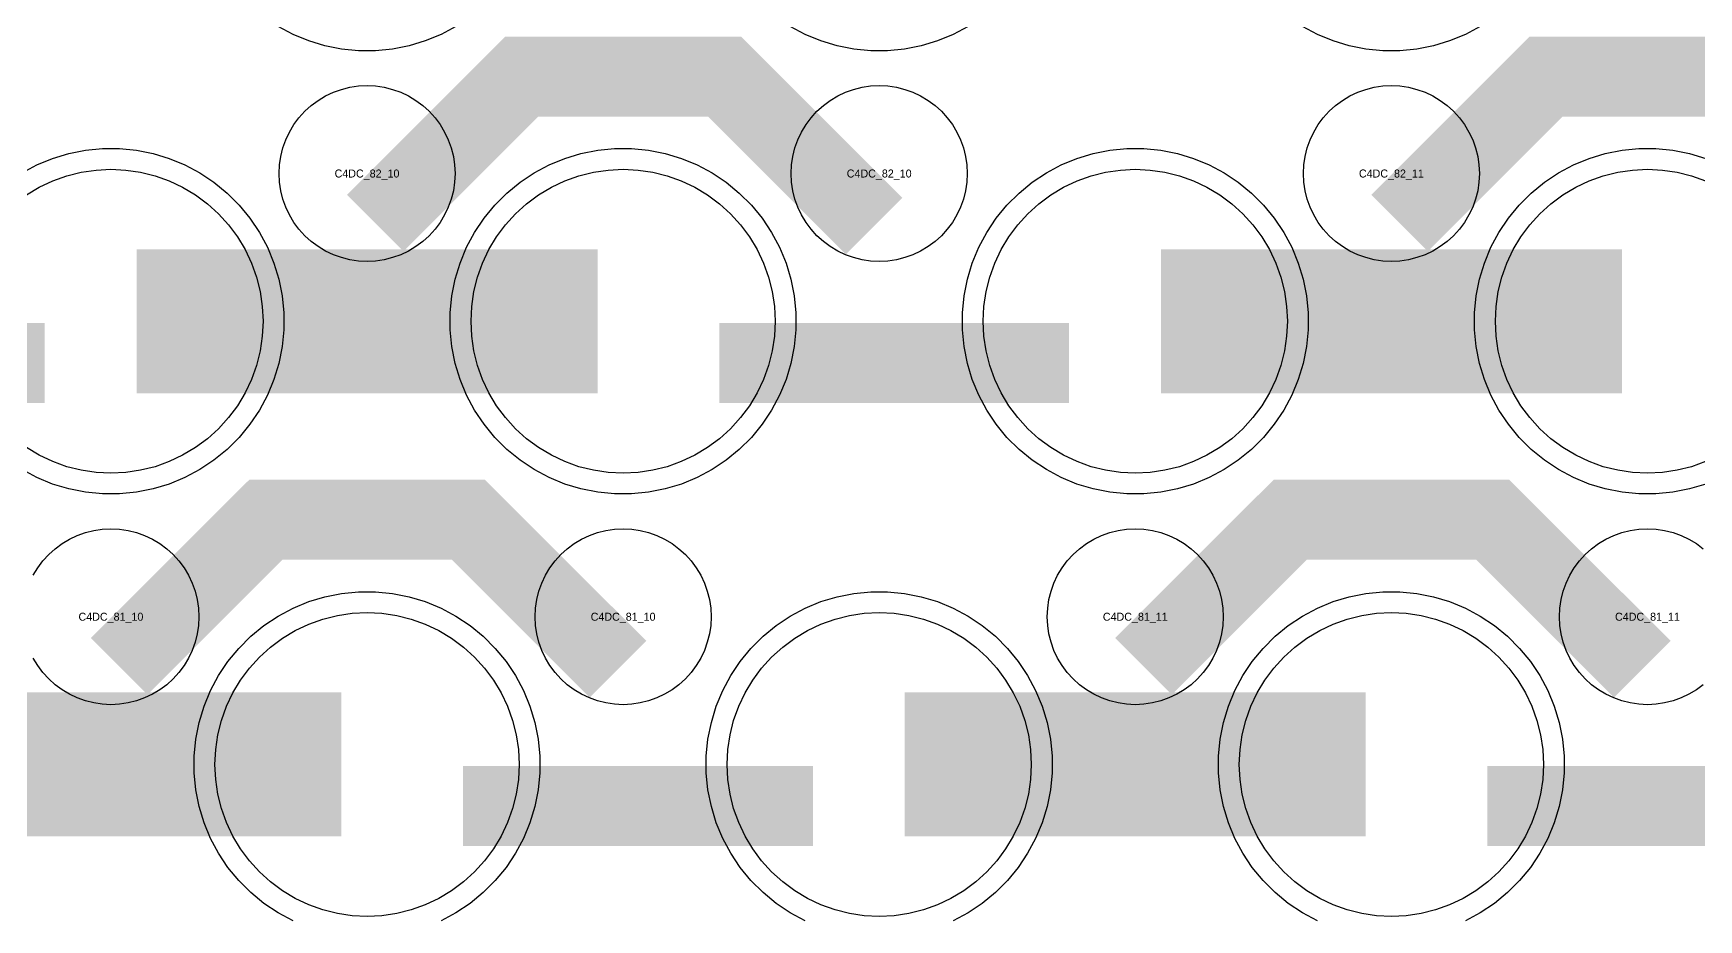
# Model space of a CAD drawing. Extents: x -11880 to 11880, y -14992 to 14992.
# Drawn here: x -8824 to -8304, y -3664 to -3387 of the extents above; entities that cross this region are included whole.
import ezdxf
from ezdxf.enums import TextEntityAlignment as Align

# ---------------------------------------------------------------- set-up
doc = ezdxf.new("R2010")
doc.units = 0
doc.header["$MEASUREMENT"] = 0
for name, color, linetype in [('GDS_775_DT_237', 138, 'CONTINUOUS'), ('RDL1_FS', 34, 'CONTINUOUS'), ('RDL_BS', 160, 'CONTINUOUS')]:
    doc.layers.add(name, color=color, linetype=linetype)

msp = doc.modelspace()

# ---------------------------------------------------------------- linework, layer by layer
at = {"layer": 'RDL1_FS'}
for points in [[(-8826.395, -3437.808), (-8822.395, -3435.41), (-8818.181, -3433.418), (-8813.791, -3431.846), (-8809.268, -3430.714), (-8804.657, -3430.03), (-8800, -3429.801), (-8795.343, -3430.03), (-8790.732, -3430.714), (-8786.209, -3431.846), (-8781.819, -3433.418), (-8777.605, -3435.41), (-8773.605, -3437.808), (-8769.86, -3440.586), (-8766.406, -3443.716), (-8763.276, -3447.17), (-8760.498, -3450.915), (-8758.1, -3454.915), (-8756.108, -3459.129), (-8754.536, -3463.519), (-8753.404, -3468.042), (-8752.72, -3472.653), (-8752.491, -3477.31), (-8752.72, -3481.967), (-8753.404, -3486.578), (-8754.536, -3491.101), (-8756.108, -3495.491), (-8758.1, -3499.705), (-8760.498, -3503.705), (-8763.276, -3507.45), (-8766.406, -3510.904), (-8769.86, -3514.034), (-8773.605, -3516.812), (-8777.605, -3519.21), (-8781.819, -3521.202), (-8786.209, -3522.774), (-8790.732, -3523.906), (-8795.343, -3524.59), (-8800, -3524.819), (-8804.657, -3524.59), (-8809.268, -3523.906), (-8813.791, -3522.774), (-8818.181, -3521.202), (-8822.395, -3519.21), (-8826.395, -3516.812)], [(-8301.819, -3521.202), (-8306.209, -3522.774), (-8310.732, -3523.906), (-8315.343, -3524.59), (-8320, -3524.819), (-8324.657, -3524.59), (-8329.268, -3523.906), (-8333.791, -3522.774), (-8338.181, -3521.202), (-8342.395, -3519.21), (-8346.395, -3516.812), (-8350.14, -3514.034), (-8353.594, -3510.904), (-8356.724, -3507.45), (-8359.502, -3503.705), (-8361.9, -3499.705), (-8363.892, -3495.491), (-8365.464, -3491.101), (-8366.596, -3486.578), (-8367.28, -3481.967), (-8367.509, -3477.31), (-8367.28, -3472.653), (-8366.596, -3468.042), (-8365.464, -3463.519), (-8363.892, -3459.129), (-8361.9, -3454.915), (-8359.502, -3450.915), (-8356.724, -3447.17), (-8353.594, -3443.716), (-8350.14, -3440.586), (-8346.395, -3437.808), (-8342.395, -3435.41), (-8338.181, -3433.418), (-8333.791, -3431.846), (-8329.268, -3430.714), (-8324.657, -3430.03), (-8320, -3429.801), (-8315.343, -3430.03), (-8310.732, -3430.714), (-8306.209, -3431.846), (-8301.819, -3433.418)]]:
    msp.add_lwpolyline(points, dxfattribs=at)
for points in [[(-8640, -3524.819), (-8644.657, -3524.59), (-8649.268, -3523.906), (-8653.791, -3522.774), (-8658.181, -3521.202), (-8662.395, -3519.21), (-8666.395, -3516.812), (-8670.14, -3514.034), (-8673.594, -3510.904), (-8676.724, -3507.45), (-8679.502, -3503.705), (-8681.9, -3499.705), (-8683.892, -3495.491), (-8685.464, -3491.101), (-8686.596, -3486.578), (-8687.28, -3481.967), (-8687.509, -3477.31), (-8687.28, -3472.653), (-8686.596, -3468.042), (-8685.464, -3463.519), (-8683.892, -3459.129), (-8681.9, -3454.915), (-8679.502, -3450.915), (-8676.724, -3447.17), (-8673.594, -3443.716), (-8670.14, -3440.586), (-8666.395, -3437.808), (-8662.395, -3435.41), (-8658.181, -3433.418), (-8653.791, -3431.846), (-8649.268, -3430.714), (-8644.657, -3430.03), (-8640, -3429.801), (-8635.343, -3430.03), (-8630.732, -3430.714), (-8626.209, -3431.846), (-8621.819, -3433.418), (-8617.605, -3435.41), (-8613.605, -3437.808), (-8609.86, -3440.586), (-8606.406, -3443.716), (-8603.276, -3447.17), (-8600.498, -3450.915), (-8598.1, -3454.915), (-8596.108, -3459.129), (-8594.536, -3463.519), (-8593.404, -3468.042), (-8592.72, -3472.653), (-8592.491, -3477.31), (-8592.72, -3481.967), (-8593.404, -3486.578), (-8594.536, -3491.101), (-8596.108, -3495.491), (-8598.1, -3499.705), (-8600.498, -3503.705), (-8603.276, -3507.45), (-8606.406, -3510.904), (-8609.86, -3514.034), (-8613.605, -3516.812), (-8617.605, -3519.21), (-8621.819, -3521.202), (-8626.209, -3522.774), (-8630.732, -3523.906), (-8635.343, -3524.59)], [(-8480, -3524.819), (-8484.657, -3524.59), (-8489.268, -3523.906), (-8493.791, -3522.774), (-8498.181, -3521.202), (-8502.395, -3519.21), (-8506.395, -3516.812), (-8510.14, -3514.034), (-8513.594, -3510.904), (-8516.724, -3507.45), (-8519.502, -3503.705), (-8521.9, -3499.705), (-8523.892, -3495.491), (-8525.464, -3491.101), (-8526.596, -3486.578), (-8527.28, -3481.967), (-8527.509, -3477.31), (-8527.28, -3472.653), (-8526.596, -3468.042), (-8525.464, -3463.519), (-8523.892, -3459.129), (-8521.9, -3454.915), (-8519.502, -3450.915), (-8516.724, -3447.17), (-8513.594, -3443.716), (-8510.14, -3440.586), (-8506.395, -3437.808), (-8502.395, -3435.41), (-8498.181, -3433.418), (-8493.791, -3431.846), (-8489.268, -3430.714), (-8484.657, -3430.03), (-8480, -3429.801), (-8475.343, -3430.03), (-8470.732, -3430.714), (-8466.209, -3431.846), (-8461.819, -3433.418), (-8457.605, -3435.41), (-8453.605, -3437.808), (-8449.86, -3440.586), (-8446.406, -3443.716), (-8443.276, -3447.17), (-8440.498, -3450.915), (-8438.1, -3454.915), (-8436.108, -3459.129), (-8434.536, -3463.519), (-8433.404, -3468.042), (-8432.72, -3472.653), (-8432.491, -3477.31), (-8432.72, -3481.967), (-8433.404, -3486.578), (-8434.536, -3491.101), (-8436.108, -3495.491), (-8438.1, -3499.705), (-8440.498, -3503.705), (-8443.276, -3507.45), (-8446.406, -3510.904), (-8449.86, -3514.034), (-8453.605, -3516.812), (-8457.605, -3519.21), (-8461.819, -3521.202), (-8466.209, -3522.774), (-8470.732, -3523.906), (-8475.343, -3524.59)], [(-8720, -3663.384), (-8724.657, -3663.155), (-8729.268, -3662.471), (-8733.791, -3661.339), (-8738.181, -3659.767), (-8742.395, -3657.775), (-8746.395, -3655.377), (-8750.14, -3652.599), (-8753.594, -3649.469), (-8756.724, -3646.015), (-8759.502, -3642.27), (-8761.9, -3638.27), (-8763.892, -3634.056), (-8765.464, -3629.666), (-8766.596, -3625.143), (-8767.28, -3620.532), (-8767.509, -3615.875), (-8767.28, -3611.218), (-8766.596, -3606.607), (-8765.464, -3602.084), (-8763.892, -3597.694), (-8761.9, -3593.48), (-8759.502, -3589.48), (-8756.724, -3585.735), (-8753.594, -3582.281), (-8750.14, -3579.151), (-8746.395, -3576.373), (-8742.395, -3573.975), (-8738.181, -3571.983), (-8733.791, -3570.411), (-8729.268, -3569.279), (-8724.657, -3568.595), (-8720, -3568.366), (-8715.343, -3568.595), (-8710.732, -3569.279), (-8706.209, -3570.411), (-8701.819, -3571.983), (-8697.605, -3573.975), (-8693.605, -3576.373), (-8689.86, -3579.151), (-8686.406, -3582.281), (-8683.276, -3585.735), (-8680.498, -3589.48), (-8678.1, -3593.48), (-8676.108, -3597.694), (-8674.536, -3602.084), (-8673.404, -3606.607), (-8672.72, -3611.218), (-8672.491, -3615.875), (-8672.72, -3620.532), (-8673.404, -3625.143), (-8674.536, -3629.666), (-8676.108, -3634.056), (-8678.1, -3638.27), (-8680.498, -3642.27), (-8683.276, -3646.015), (-8686.406, -3649.469), (-8689.86, -3652.599), (-8693.605, -3655.377), (-8697.605, -3657.775), (-8701.819, -3659.767), (-8706.209, -3661.339), (-8710.732, -3662.471), (-8715.343, -3663.155)], [(-8560, -3663.384), (-8564.657, -3663.155), (-8569.268, -3662.471), (-8573.791, -3661.339), (-8578.181, -3659.767), (-8582.395, -3657.775), (-8586.395, -3655.377), (-8590.14, -3652.599), (-8593.594, -3649.469), (-8596.724, -3646.015), (-8599.502, -3642.27), (-8601.9, -3638.27), (-8603.892, -3634.056), (-8605.464, -3629.666), (-8606.596, -3625.143), (-8607.28, -3620.532), (-8607.509, -3615.875), (-8607.28, -3611.218), (-8606.596, -3606.607), (-8605.464, -3602.084), (-8603.892, -3597.694), (-8601.9, -3593.48), (-8599.502, -3589.48), (-8596.724, -3585.735), (-8593.594, -3582.281), (-8590.14, -3579.151), (-8586.395, -3576.373), (-8582.395, -3573.975), (-8578.181, -3571.983), (-8573.791, -3570.411), (-8569.268, -3569.279), (-8564.657, -3568.595), (-8560, -3568.366), (-8555.343, -3568.595), (-8550.732, -3569.279), (-8546.209, -3570.411), (-8541.819, -3571.983), (-8537.605, -3573.975), (-8533.605, -3576.373), (-8529.86, -3579.151), (-8526.406, -3582.281), (-8523.276, -3585.735), (-8520.498, -3589.48), (-8518.1, -3593.48), (-8516.108, -3597.694), (-8514.536, -3602.084), (-8513.404, -3606.607), (-8512.72, -3611.218), (-8512.491, -3615.875), (-8512.72, -3620.532), (-8513.404, -3625.143), (-8514.536, -3629.666), (-8516.108, -3634.056), (-8518.1, -3638.27), (-8520.498, -3642.27), (-8523.276, -3646.015), (-8526.406, -3649.469), (-8529.86, -3652.599), (-8533.605, -3655.377), (-8537.605, -3657.775), (-8541.819, -3659.767), (-8546.209, -3661.339), (-8550.732, -3662.471), (-8555.343, -3663.155)], [(-8400, -3663.384), (-8404.657, -3663.155), (-8409.268, -3662.471), (-8413.791, -3661.339), (-8418.181, -3659.767), (-8422.395, -3657.775), (-8426.395, -3655.377), (-8430.14, -3652.599), (-8433.594, -3649.469), (-8436.724, -3646.015), (-8439.502, -3642.27), (-8441.9, -3638.27), (-8443.892, -3634.056), (-8445.464, -3629.666), (-8446.596, -3625.143), (-8447.28, -3620.532), (-8447.509, -3615.875), (-8447.28, -3611.218), (-8446.596, -3606.607), (-8445.464, -3602.084), (-8443.892, -3597.694), (-8441.9, -3593.48), (-8439.502, -3589.48), (-8436.724, -3585.735), (-8433.594, -3582.281), (-8430.14, -3579.151), (-8426.395, -3576.373), (-8422.395, -3573.975), (-8418.181, -3571.983), (-8413.791, -3570.411), (-8409.268, -3569.279), (-8404.657, -3568.595), (-8400, -3568.366), (-8395.343, -3568.595), (-8390.732, -3569.279), (-8386.209, -3570.411), (-8381.819, -3571.983), (-8377.605, -3573.975), (-8373.605, -3576.373), (-8369.86, -3579.151), (-8366.406, -3582.281), (-8363.276, -3585.735), (-8360.498, -3589.48), (-8358.1, -3593.48), (-8356.108, -3597.694), (-8354.536, -3602.084), (-8353.404, -3606.607), (-8352.72, -3611.218), (-8352.491, -3615.875), (-8352.72, -3620.532), (-8353.404, -3625.143), (-8354.536, -3629.666), (-8356.108, -3634.056), (-8358.1, -3638.27), (-8360.498, -3642.27), (-8363.276, -3646.015), (-8366.406, -3649.469), (-8369.86, -3652.599), (-8373.605, -3655.377), (-8377.605, -3657.775), (-8381.819, -3659.767), (-8386.209, -3661.339), (-8390.732, -3662.471), (-8395.343, -3663.155)]]:
    msp.add_lwpolyline(points, close=True, dxfattribs=at)
for points in [[(-8791.998, -3477.31, 45, 45, 0), (-8719.998, -3477.31, 45, 45, 0)], [(-8719.998, -3477.31, 45, 45, 0), (-8647.998, -3477.31, 45, 45, 0)], [(-8471.998, -3477.31, 45, 45, 0), (-8399.998, -3477.31, 45, 45, 0)], [(-8399.998, -3477.31, 45, 45, 0), (-8327.998, -3477.31, 45, 45, 0)], [(-8871.998, -3615.875, 45, 45, 0), (-8799.998, -3615.875, 45, 45, 0)], [(-8799.998, -3615.875, 45, 45, 0), (-8727.998, -3615.875, 45, 45, 0)], [(-8551.998, -3615.875, 45, 45, 0), (-8479.998, -3615.875, 45, 45, 0)], [(-8479.998, -3615.875, 45, 45, 0), (-8407.998, -3615.875, 45, 45, 0)]]:
    msp.add_lwpolyline(points, format="xyseb", dxfattribs=at)
at = {"layer": 'RDL_BS'}
for points in [[(-8692.223, -3385.128), (-8696.885, -3387.62), (-8701.795, -3389.651), (-8706.835, -3391.182), (-8712.062, -3392.228), (-8717.356, -3392.745), (-8722.644, -3392.745), (-8727.938, -3392.228), (-8733.165, -3391.182), (-8738.205, -3389.651), (-8743.115, -3387.62), (-8747.777, -3385.128)], [(-8532.223, -3385.128), (-8536.885, -3387.62), (-8541.795, -3389.651), (-8546.835, -3391.182), (-8552.062, -3392.228), (-8557.356, -3392.745), (-8562.644, -3392.745), (-8567.938, -3392.228), (-8573.165, -3391.182), (-8578.205, -3389.651), (-8583.115, -3387.62), (-8587.777, -3385.128)], [(-8372.223, -3385.128), (-8376.885, -3387.62), (-8381.795, -3389.651), (-8386.835, -3391.182), (-8392.062, -3392.228), (-8397.356, -3392.745), (-8402.644, -3392.745), (-8407.938, -3392.228), (-8413.165, -3391.182), (-8418.205, -3389.651), (-8423.115, -3387.62), (-8427.777, -3385.128)], [(-8827.777, -3430.927), (-8823.115, -3428.435), (-8818.205, -3426.404), (-8813.165, -3424.873), (-8807.938, -3423.827), (-8802.644, -3423.31), (-8797.356, -3423.31), (-8792.062, -3423.827), (-8786.835, -3424.873), (-8781.795, -3426.404), (-8776.885, -3428.435), (-8772.223, -3430.927), (-8767.809, -3433.874), (-8763.708, -3437.236), (-8759.926, -3441.018), (-8756.564, -3445.119), (-8753.617, -3449.533), (-8751.125, -3454.195), (-8749.094, -3459.105), (-8747.563, -3464.145), (-8746.517, -3469.372), (-8746, -3474.666), (-8746, -3479.954), (-8746.517, -3485.248), (-8747.563, -3490.475), (-8749.094, -3495.515), (-8751.125, -3500.425), (-8753.617, -3505.087), (-8756.564, -3509.501), (-8759.926, -3513.602), (-8763.708, -3517.384), (-8767.809, -3520.746), (-8772.223, -3523.693), (-8776.885, -3526.185), (-8781.795, -3528.216), (-8786.835, -3529.747), (-8792.062, -3530.793), (-8797.356, -3531.31), (-8802.644, -3531.31), (-8807.938, -3530.793), (-8813.165, -3529.747), (-8818.205, -3528.216), (-8823.115, -3526.185), (-8827.777, -3523.693)], [(-8301.795, -3528.216), (-8306.835, -3529.747), (-8312.062, -3530.793), (-8317.356, -3531.31), (-8322.644, -3531.31), (-8327.938, -3530.793), (-8333.165, -3529.747), (-8338.205, -3528.216), (-8343.115, -3526.185), (-8347.777, -3523.693), (-8352.191, -3520.746), (-8356.292, -3517.384), (-8360.074, -3513.602), (-8363.436, -3509.501), (-8366.383, -3505.087), (-8368.875, -3500.425), (-8370.906, -3495.515), (-8372.437, -3490.475), (-8373.483, -3485.248), (-8374, -3479.954), (-8374, -3474.666), (-8373.483, -3469.372), (-8372.437, -3464.145), (-8370.906, -3459.105), (-8368.875, -3454.195), (-8366.383, -3449.533), (-8363.436, -3445.119), (-8360.074, -3441.018), (-8356.292, -3437.236), (-8352.191, -3433.874), (-8347.777, -3430.927), (-8343.115, -3428.435), (-8338.205, -3426.404), (-8333.165, -3424.873), (-8327.938, -3423.827), (-8322.644, -3423.31), (-8317.356, -3423.31), (-8312.062, -3423.827), (-8306.835, -3424.873), (-8301.795, -3426.404)], [(-8824.25, -3556.731), (-8822.857, -3554.407), (-8821.254, -3552.244), (-8819.442, -3550.245), (-8817.443, -3548.433), (-8815.28, -3546.83), (-8812.956, -3545.437), (-8810.519, -3544.285), (-8807.984, -3543.378), (-8805.365, -3542.721), (-8802.693, -3542.325), (-8800, -3542.193), (-8797.307, -3542.325), (-8794.635, -3542.721), (-8792.016, -3543.378), (-8789.481, -3544.285), (-8787.044, -3545.437), (-8784.72, -3546.83), (-8782.557, -3548.433), (-8780.558, -3550.245), (-8778.746, -3552.244), (-8777.143, -3554.407), (-8775.75, -3556.731), (-8774.598, -3559.168), (-8773.691, -3561.703), (-8773.034, -3564.322), (-8772.638, -3566.994), (-8772.506, -3569.687), (-8772.638, -3572.38), (-8773.034, -3575.052), (-8773.691, -3577.671), (-8774.598, -3580.206), (-8775.75, -3582.643), (-8777.143, -3584.967), (-8778.746, -3587.13), (-8780.558, -3589.129), (-8782.557, -3590.941), (-8784.72, -3592.544), (-8787.044, -3593.937), (-8789.481, -3595.089), (-8792.016, -3595.996), (-8794.635, -3596.653), (-8797.307, -3597.049), (-8800, -3597.181), (-8802.693, -3597.049), (-8805.365, -3596.653), (-8807.984, -3595.996), (-8810.519, -3595.089), (-8812.956, -3593.937), (-8815.28, -3592.544), (-8817.443, -3590.941), (-8819.442, -3589.129), (-8821.254, -3587.13), (-8822.857, -3584.967), (-8824.25, -3582.643)], [(-8302.557, -3590.941), (-8304.72, -3592.544), (-8307.044, -3593.937), (-8309.481, -3595.089), (-8312.016, -3595.996), (-8314.635, -3596.653), (-8317.307, -3597.049), (-8320, -3597.181), (-8322.693, -3597.049), (-8325.365, -3596.653), (-8327.984, -3595.996), (-8330.519, -3595.089), (-8332.956, -3593.937), (-8335.28, -3592.544), (-8337.443, -3590.941), (-8339.442, -3589.129), (-8341.254, -3587.13), (-8342.857, -3584.967), (-8344.25, -3582.643), (-8345.402, -3580.206), (-8346.309, -3577.671), (-8346.966, -3575.052), (-8347.362, -3572.38), (-8347.494, -3569.687), (-8347.362, -3566.994), (-8346.966, -3564.322), (-8346.309, -3561.703), (-8345.402, -3559.168), (-8344.25, -3556.731), (-8342.857, -3554.407), (-8341.254, -3552.244), (-8339.442, -3550.245), (-8337.443, -3548.433), (-8335.28, -3546.83), (-8332.956, -3545.437), (-8330.519, -3544.285), (-8327.984, -3543.378), (-8325.365, -3542.721), (-8322.693, -3542.325), (-8320, -3542.193), (-8317.307, -3542.325), (-8314.635, -3542.721), (-8312.016, -3543.378), (-8309.481, -3544.285), (-8307.044, -3545.437), (-8304.72, -3546.83), (-8302.557, -3548.433)], [(-8743.115, -3664.75), (-8747.777, -3662.258), (-8752.191, -3659.311), (-8756.292, -3655.949), (-8760.074, -3652.167), (-8763.436, -3648.066), (-8766.383, -3643.652), (-8768.875, -3638.99), (-8770.906, -3634.08), (-8772.437, -3629.04), (-8773.483, -3623.813), (-8774, -3618.519), (-8774, -3613.231), (-8773.483, -3607.937), (-8772.437, -3602.71), (-8770.906, -3597.67), (-8768.875, -3592.76), (-8766.383, -3588.098), (-8763.436, -3583.684), (-8760.074, -3579.583), (-8756.292, -3575.801), (-8752.191, -3572.439), (-8747.777, -3569.492), (-8743.115, -3567), (-8738.205, -3564.969), (-8733.165, -3563.438), (-8727.938, -3562.392), (-8722.644, -3561.875), (-8717.356, -3561.875), (-8712.062, -3562.392), (-8706.835, -3563.438), (-8701.795, -3564.969), (-8696.885, -3567), (-8692.223, -3569.492), (-8687.809, -3572.439), (-8683.708, -3575.801), (-8679.926, -3579.583), (-8676.564, -3583.684), (-8673.617, -3588.098), (-8671.125, -3592.76), (-8669.094, -3597.67), (-8667.563, -3602.71), (-8666.517, -3607.937), (-8666, -3613.231), (-8666, -3618.519), (-8666.517, -3623.813), (-8667.563, -3629.04), (-8669.094, -3634.08), (-8671.125, -3638.99), (-8673.617, -3643.652), (-8676.564, -3648.066), (-8679.926, -3652.167), (-8683.708, -3655.949), (-8687.809, -3659.311), (-8692.223, -3662.258), (-8696.885, -3664.75)], [(-8583.115, -3664.75), (-8587.777, -3662.258), (-8592.191, -3659.311), (-8596.292, -3655.949), (-8600.074, -3652.167), (-8603.436, -3648.066), (-8606.383, -3643.652), (-8608.875, -3638.99), (-8610.906, -3634.08), (-8612.437, -3629.04), (-8613.483, -3623.813), (-8614, -3618.519), (-8614, -3613.231), (-8613.483, -3607.937), (-8612.437, -3602.71), (-8610.906, -3597.67), (-8608.875, -3592.76), (-8606.383, -3588.098), (-8603.436, -3583.684), (-8600.074, -3579.583), (-8596.292, -3575.801), (-8592.191, -3572.439), (-8587.777, -3569.492), (-8583.115, -3567), (-8578.205, -3564.969), (-8573.165, -3563.438), (-8567.938, -3562.392), (-8562.644, -3561.875), (-8557.356, -3561.875), (-8552.062, -3562.392), (-8546.835, -3563.438), (-8541.795, -3564.969), (-8536.885, -3567), (-8532.223, -3569.492), (-8527.809, -3572.439), (-8523.708, -3575.801), (-8519.926, -3579.583), (-8516.564, -3583.684), (-8513.617, -3588.098), (-8511.125, -3592.76), (-8509.094, -3597.67), (-8507.563, -3602.71), (-8506.517, -3607.937), (-8506, -3613.231), (-8506, -3618.519), (-8506.517, -3623.813), (-8507.563, -3629.04), (-8509.094, -3634.08), (-8511.125, -3638.99), (-8513.617, -3643.652), (-8516.564, -3648.066), (-8519.926, -3652.167), (-8523.708, -3655.949), (-8527.809, -3659.311), (-8532.223, -3662.258), (-8536.885, -3664.75)], [(-8423.115, -3664.75), (-8427.777, -3662.258), (-8432.191, -3659.311), (-8436.292, -3655.949), (-8440.074, -3652.167), (-8443.436, -3648.066), (-8446.383, -3643.652), (-8448.875, -3638.99), (-8450.906, -3634.08), (-8452.437, -3629.04), (-8453.483, -3623.813), (-8454, -3618.519), (-8454, -3613.231), (-8453.483, -3607.937), (-8452.437, -3602.71), (-8450.906, -3597.67), (-8448.875, -3592.76), (-8446.383, -3588.098), (-8443.436, -3583.684), (-8440.074, -3579.583), (-8436.292, -3575.801), (-8432.191, -3572.439), (-8427.777, -3569.492), (-8423.115, -3567), (-8418.205, -3564.969), (-8413.165, -3563.438), (-8407.938, -3562.392), (-8402.644, -3561.875), (-8397.356, -3561.875), (-8392.062, -3562.392), (-8386.835, -3563.438), (-8381.795, -3564.969), (-8376.885, -3567), (-8372.223, -3569.492), (-8367.809, -3572.439), (-8363.708, -3575.801), (-8359.926, -3579.583), (-8356.564, -3583.684), (-8353.617, -3588.098), (-8351.125, -3592.76), (-8349.094, -3597.67), (-8347.563, -3602.71), (-8346.517, -3607.937), (-8346, -3613.231), (-8346, -3618.519), (-8346.517, -3623.813), (-8347.563, -3629.04), (-8349.094, -3634.08), (-8351.125, -3638.99), (-8353.617, -3643.652), (-8356.564, -3648.066), (-8359.926, -3652.167), (-8363.708, -3655.949), (-8367.809, -3659.311), (-8372.223, -3662.258), (-8376.885, -3664.75)]]:
    msp.add_lwpolyline(points, dxfattribs=at)
for points in [[(-8717.438, -3446.624, 25, 25, 0), (-8671.623, -3400.809, 25, 25, 0), (-8638.07, -3400.809, 25, 25, 0)], [(-8561.599, -3447.523, 25, 25, 0), (-8608.313, -3400.809, 25, 25, 0), (-8638.071, -3400.809, 25, 25, 0)], [(-8397.438, -3446.624, 25, 25, 0), (-8351.623, -3400.809, 25, 25, 0), (-8318.07, -3400.809, 25, 25, 0)], [(-8241.599, -3447.523, 25, 25, 0), (-8288.313, -3400.809, 25, 25, 0), (-8318.071, -3400.809, 25, 25, 0)], [(-8929.984, -3490.323, 25, 25, 0), (-8820.719, -3490.323, 25, 25, 0)], [(-8609.984, -3490.323, 25, 25, 0), (-8500.719, -3490.323, 25, 25, 0)], [(-8797.438, -3585.189, 25, 25, 0), (-8751.623, -3539.374, 25, 25, 0), (-8718.07, -3539.374, 25, 25, 0)], [(-8641.599, -3586.088, 25, 25, 0), (-8688.313, -3539.374, 25, 25, 0), (-8718.071, -3539.374, 25, 25, 0)], [(-8477.438, -3585.189, 25, 25, 0), (-8431.623, -3539.374, 25, 25, 0), (-8398.07, -3539.374, 25, 25, 0)], [(-8321.599, -3586.088, 25, 25, 0), (-8368.313, -3539.374, 25, 25, 0), (-8398.071, -3539.374, 25, 25, 0)], [(-8689.984, -3628.888, 25, 25, 0), (-8580.719, -3628.888, 25, 25, 0)], [(-8369.984, -3628.888, 25, 25, 0), (-8260.719, -3628.888, 25, 25, 0)]]:
    msp.add_lwpolyline(points, format="xyseb", dxfattribs=at)
for points in [[(-8720, -3458.616), (-8722.693, -3458.484), (-8725.365, -3458.088), (-8727.984, -3457.431), (-8730.519, -3456.524), (-8732.956, -3455.372), (-8735.28, -3453.979), (-8737.443, -3452.376), (-8739.442, -3450.564), (-8741.254, -3448.565), (-8742.857, -3446.402), (-8744.25, -3444.078), (-8745.402, -3441.641), (-8746.309, -3439.106), (-8746.966, -3436.487), (-8747.362, -3433.815), (-8747.494, -3431.122), (-8747.362, -3428.429), (-8746.966, -3425.757), (-8746.309, -3423.138), (-8745.402, -3420.603), (-8744.25, -3418.166), (-8742.857, -3415.842), (-8741.254, -3413.679), (-8739.442, -3411.68), (-8737.443, -3409.868), (-8735.28, -3408.265), (-8732.956, -3406.872), (-8730.519, -3405.72), (-8727.984, -3404.813), (-8725.365, -3404.156), (-8722.693, -3403.76), (-8720, -3403.628), (-8717.307, -3403.76), (-8714.635, -3404.156), (-8712.016, -3404.813), (-8709.481, -3405.72), (-8707.044, -3406.872), (-8704.72, -3408.265), (-8702.557, -3409.868), (-8700.558, -3411.68), (-8698.746, -3413.679), (-8697.143, -3415.842), (-8695.75, -3418.166), (-8694.598, -3420.603), (-8693.691, -3423.138), (-8693.034, -3425.757), (-8692.638, -3428.429), (-8692.506, -3431.122), (-8692.638, -3433.815), (-8693.034, -3436.487), (-8693.691, -3439.106), (-8694.598, -3441.641), (-8695.75, -3444.078), (-8697.143, -3446.402), (-8698.746, -3448.565), (-8700.558, -3450.564), (-8702.557, -3452.376), (-8704.72, -3453.979), (-8707.044, -3455.372), (-8709.481, -3456.524), (-8712.016, -3457.431), (-8714.635, -3458.088), (-8717.307, -3458.484)], [(-8560, -3458.616), (-8562.693, -3458.484), (-8565.365, -3458.088), (-8567.984, -3457.431), (-8570.519, -3456.524), (-8572.956, -3455.372), (-8575.28, -3453.979), (-8577.443, -3452.376), (-8579.442, -3450.564), (-8581.254, -3448.565), (-8582.857, -3446.402), (-8584.25, -3444.078), (-8585.402, -3441.641), (-8586.309, -3439.106), (-8586.966, -3436.487), (-8587.362, -3433.815), (-8587.494, -3431.122), (-8587.362, -3428.429), (-8586.966, -3425.757), (-8586.309, -3423.138), (-8585.402, -3420.603), (-8584.25, -3418.166), (-8582.857, -3415.842), (-8581.254, -3413.679), (-8579.442, -3411.68), (-8577.443, -3409.868), (-8575.28, -3408.265), (-8572.956, -3406.872), (-8570.519, -3405.72), (-8567.984, -3404.813), (-8565.365, -3404.156), (-8562.693, -3403.76), (-8560, -3403.628), (-8557.307, -3403.76), (-8554.635, -3404.156), (-8552.016, -3404.813), (-8549.481, -3405.72), (-8547.044, -3406.872), (-8544.72, -3408.265), (-8542.557, -3409.868), (-8540.558, -3411.68), (-8538.746, -3413.679), (-8537.143, -3415.842), (-8535.75, -3418.166), (-8534.598, -3420.603), (-8533.691, -3423.138), (-8533.034, -3425.757), (-8532.638, -3428.429), (-8532.506, -3431.122), (-8532.638, -3433.815), (-8533.034, -3436.487), (-8533.691, -3439.106), (-8534.598, -3441.641), (-8535.75, -3444.078), (-8537.143, -3446.402), (-8538.746, -3448.565), (-8540.558, -3450.564), (-8542.557, -3452.376), (-8544.72, -3453.979), (-8547.044, -3455.372), (-8549.481, -3456.524), (-8552.016, -3457.431), (-8554.635, -3458.088), (-8557.307, -3458.484)], [(-8400, -3458.616), (-8402.693, -3458.484), (-8405.365, -3458.088), (-8407.984, -3457.431), (-8410.519, -3456.524), (-8412.956, -3455.372), (-8415.28, -3453.979), (-8417.443, -3452.376), (-8419.442, -3450.564), (-8421.254, -3448.565), (-8422.857, -3446.402), (-8424.25, -3444.078), (-8425.402, -3441.641), (-8426.309, -3439.106), (-8426.966, -3436.487), (-8427.362, -3433.815), (-8427.494, -3431.122), (-8427.362, -3428.429), (-8426.966, -3425.757), (-8426.309, -3423.138), (-8425.402, -3420.603), (-8424.25, -3418.166), (-8422.857, -3415.842), (-8421.254, -3413.679), (-8419.442, -3411.68), (-8417.443, -3409.868), (-8415.28, -3408.265), (-8412.956, -3406.872), (-8410.519, -3405.72), (-8407.984, -3404.813), (-8405.365, -3404.156), (-8402.693, -3403.76), (-8400, -3403.628), (-8397.307, -3403.76), (-8394.635, -3404.156), (-8392.016, -3404.813), (-8389.481, -3405.72), (-8387.044, -3406.872), (-8384.72, -3408.265), (-8382.557, -3409.868), (-8380.558, -3411.68), (-8378.746, -3413.679), (-8377.143, -3415.842), (-8375.75, -3418.166), (-8374.598, -3420.603), (-8373.691, -3423.138), (-8373.034, -3425.757), (-8372.638, -3428.429), (-8372.506, -3431.122), (-8372.638, -3433.815), (-8373.034, -3436.487), (-8373.691, -3439.106), (-8374.598, -3441.641), (-8375.75, -3444.078), (-8377.143, -3446.402), (-8378.746, -3448.565), (-8380.558, -3450.564), (-8382.557, -3452.376), (-8384.72, -3453.979), (-8387.044, -3455.372), (-8389.481, -3456.524), (-8392.016, -3457.431), (-8394.635, -3458.088), (-8397.307, -3458.484)], [(-8642.644, -3531.31), (-8647.938, -3530.793), (-8653.165, -3529.747), (-8658.205, -3528.216), (-8663.115, -3526.185), (-8667.777, -3523.693), (-8672.191, -3520.746), (-8676.292, -3517.384), (-8680.074, -3513.602), (-8683.436, -3509.501), (-8686.383, -3505.087), (-8688.875, -3500.425), (-8690.906, -3495.515), (-8692.437, -3490.475), (-8693.483, -3485.248), (-8694, -3479.954), (-8694, -3474.666), (-8693.483, -3469.372), (-8692.437, -3464.145), (-8690.906, -3459.105), (-8688.875, -3454.195), (-8686.383, -3449.533), (-8683.436, -3445.119), (-8680.074, -3441.018), (-8676.292, -3437.236), (-8672.191, -3433.874), (-8667.777, -3430.927), (-8663.115, -3428.435), (-8658.205, -3426.404), (-8653.165, -3424.873), (-8647.938, -3423.827), (-8642.644, -3423.31), (-8637.356, -3423.31), (-8632.062, -3423.827), (-8626.835, -3424.873), (-8621.795, -3426.404), (-8616.885, -3428.435), (-8612.223, -3430.927), (-8607.809, -3433.874), (-8603.708, -3437.236), (-8599.926, -3441.018), (-8596.564, -3445.119), (-8593.617, -3449.533), (-8591.125, -3454.195), (-8589.094, -3459.105), (-8587.563, -3464.145), (-8586.517, -3469.372), (-8586, -3474.666), (-8586, -3479.954), (-8586.517, -3485.248), (-8587.563, -3490.475), (-8589.094, -3495.515), (-8591.125, -3500.425), (-8593.617, -3505.087), (-8596.564, -3509.501), (-8599.926, -3513.602), (-8603.708, -3517.384), (-8607.809, -3520.746), (-8612.223, -3523.693), (-8616.885, -3526.185), (-8621.795, -3528.216), (-8626.835, -3529.747), (-8632.062, -3530.793), (-8637.356, -3531.31)], [(-8482.644, -3531.31), (-8487.938, -3530.793), (-8493.165, -3529.747), (-8498.205, -3528.216), (-8503.115, -3526.185), (-8507.777, -3523.693), (-8512.191, -3520.746), (-8516.292, -3517.384), (-8520.074, -3513.602), (-8523.436, -3509.501), (-8526.383, -3505.087), (-8528.875, -3500.425), (-8530.906, -3495.515), (-8532.437, -3490.475), (-8533.483, -3485.248), (-8534, -3479.954), (-8534, -3474.666), (-8533.483, -3469.372), (-8532.437, -3464.145), (-8530.906, -3459.105), (-8528.875, -3454.195), (-8526.383, -3449.533), (-8523.436, -3445.119), (-8520.074, -3441.018), (-8516.292, -3437.236), (-8512.191, -3433.874), (-8507.777, -3430.927), (-8503.115, -3428.435), (-8498.205, -3426.404), (-8493.165, -3424.873), (-8487.938, -3423.827), (-8482.644, -3423.31), (-8477.356, -3423.31), (-8472.062, -3423.827), (-8466.835, -3424.873), (-8461.795, -3426.404), (-8456.885, -3428.435), (-8452.223, -3430.927), (-8447.809, -3433.874), (-8443.708, -3437.236), (-8439.926, -3441.018), (-8436.564, -3445.119), (-8433.617, -3449.533), (-8431.125, -3454.195), (-8429.094, -3459.105), (-8427.563, -3464.145), (-8426.517, -3469.372), (-8426, -3474.666), (-8426, -3479.954), (-8426.517, -3485.248), (-8427.563, -3490.475), (-8429.094, -3495.515), (-8431.125, -3500.425), (-8433.617, -3505.087), (-8436.564, -3509.501), (-8439.926, -3513.602), (-8443.708, -3517.384), (-8447.809, -3520.746), (-8452.223, -3523.693), (-8456.885, -3526.185), (-8461.795, -3528.216), (-8466.835, -3529.747), (-8472.062, -3530.793), (-8477.356, -3531.31)], [(-8640, -3597.181), (-8642.693, -3597.049), (-8645.365, -3596.653), (-8647.984, -3595.996), (-8650.519, -3595.089), (-8652.956, -3593.937), (-8655.28, -3592.544), (-8657.443, -3590.941), (-8659.442, -3589.129), (-8661.254, -3587.13), (-8662.857, -3584.967), (-8664.25, -3582.643), (-8665.402, -3580.206), (-8666.309, -3577.671), (-8666.966, -3575.052), (-8667.362, -3572.38), (-8667.494, -3569.687), (-8667.362, -3566.994), (-8666.966, -3564.322), (-8666.309, -3561.703), (-8665.402, -3559.168), (-8664.25, -3556.731), (-8662.857, -3554.407), (-8661.254, -3552.244), (-8659.442, -3550.245), (-8657.443, -3548.433), (-8655.28, -3546.83), (-8652.956, -3545.437), (-8650.519, -3544.285), (-8647.984, -3543.378), (-8645.365, -3542.721), (-8642.693, -3542.325), (-8640, -3542.193), (-8637.307, -3542.325), (-8634.635, -3542.721), (-8632.016, -3543.378), (-8629.481, -3544.285), (-8627.044, -3545.437), (-8624.72, -3546.83), (-8622.557, -3548.433), (-8620.558, -3550.245), (-8618.746, -3552.244), (-8617.143, -3554.407), (-8615.75, -3556.731), (-8614.598, -3559.168), (-8613.691, -3561.703), (-8613.034, -3564.322), (-8612.638, -3566.994), (-8612.506, -3569.687), (-8612.638, -3572.38), (-8613.034, -3575.052), (-8613.691, -3577.671), (-8614.598, -3580.206), (-8615.75, -3582.643), (-8617.143, -3584.967), (-8618.746, -3587.13), (-8620.558, -3589.129), (-8622.557, -3590.941), (-8624.72, -3592.544), (-8627.044, -3593.937), (-8629.481, -3595.089), (-8632.016, -3595.996), (-8634.635, -3596.653), (-8637.307, -3597.049)], [(-8480, -3597.181), (-8482.693, -3597.049), (-8485.365, -3596.653), (-8487.984, -3595.996), (-8490.519, -3595.089), (-8492.956, -3593.937), (-8495.28, -3592.544), (-8497.443, -3590.941), (-8499.442, -3589.129), (-8501.254, -3587.13), (-8502.857, -3584.967), (-8504.25, -3582.643), (-8505.402, -3580.206), (-8506.309, -3577.671), (-8506.966, -3575.052), (-8507.362, -3572.38), (-8507.494, -3569.687), (-8507.362, -3566.994), (-8506.966, -3564.322), (-8506.309, -3561.703), (-8505.402, -3559.168), (-8504.25, -3556.731), (-8502.857, -3554.407), (-8501.254, -3552.244), (-8499.442, -3550.245), (-8497.443, -3548.433), (-8495.28, -3546.83), (-8492.956, -3545.437), (-8490.519, -3544.285), (-8487.984, -3543.378), (-8485.365, -3542.721), (-8482.693, -3542.325), (-8480, -3542.193), (-8477.307, -3542.325), (-8474.635, -3542.721), (-8472.016, -3543.378), (-8469.481, -3544.285), (-8467.044, -3545.437), (-8464.72, -3546.83), (-8462.557, -3548.433), (-8460.558, -3550.245), (-8458.746, -3552.244), (-8457.143, -3554.407), (-8455.75, -3556.731), (-8454.598, -3559.168), (-8453.691, -3561.703), (-8453.034, -3564.322), (-8452.638, -3566.994), (-8452.506, -3569.687), (-8452.638, -3572.38), (-8453.034, -3575.052), (-8453.691, -3577.671), (-8454.598, -3580.206), (-8455.75, -3582.643), (-8457.143, -3584.967), (-8458.746, -3587.13), (-8460.558, -3589.129), (-8462.557, -3590.941), (-8464.72, -3592.544), (-8467.044, -3593.937), (-8469.481, -3595.089), (-8472.016, -3595.996), (-8474.635, -3596.653), (-8477.307, -3597.049)]]:
    msp.add_lwpolyline(points, close=True, dxfattribs=at)

# ---------------------------------------------------------------- texts
at = {"layer": 'GDS_775_DT_237'}
for s, p in [('C4DC_82_10', (-8720, -3431.122)), ('C4DC_82_10', (-8720, -3431.122)), ('C4DC_82_10', (-8560, -3431.122)), ('C4DC_82_10', (-8560, -3431.122)), ('C4DC_82_11', (-8400, -3431.122)), ('C4DC_82_11', (-8400, -3431.122)), ('C4DC_81_10', (-8800, -3569.687)), ('C4DC_81_10', (-8800, -3569.687)), ('C4DC_81_10', (-8640, -3569.687)), ('C4DC_81_10', (-8640, -3569.687)), ('C4DC_81_11', (-8480, -3569.687)), ('C4DC_81_11', (-8480, -3569.687)), ('C4DC_81_11', (-8320, -3569.687)), ('C4DC_81_11', (-8320, -3569.687))]:
    msp.add_text(s, height=2.5, dxfattribs=at).set_placement(p, align=Align.MIDDLE_CENTER)

doc.saveas('drawing.dxf')
